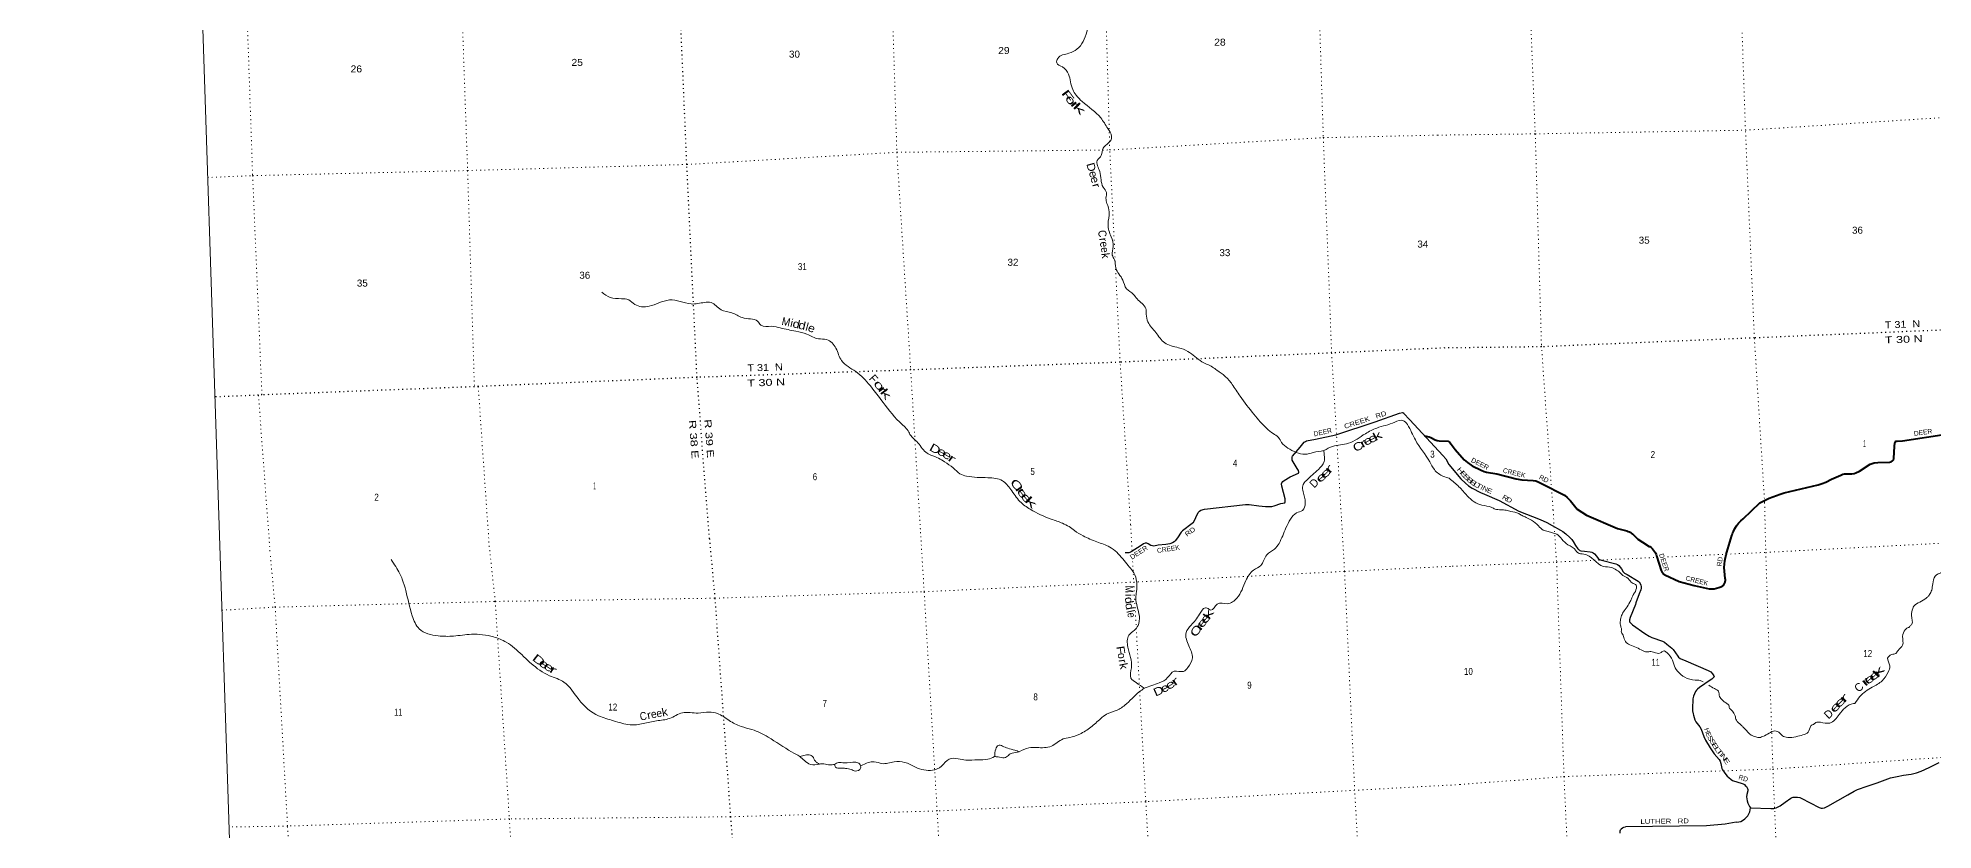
# Model space of a CAD drawing. Header units: feet. Extents: x 733631 to 986127, y 195788 to 388968.
# Drawn here: x 733631 to 780988, y 234828 to 254625 of the extents above; entities that cross this region are included whole.
import ezdxf
from ezdxf.enums import TextEntityAlignment as Align

# ---------------------------------------------------------------- set-up
doc = ezdxf.new("R2010")
doc.units = ezdxf.units.FT
doc.header["$LTSCALE"] = 70
doc.linetypes.add('DOTTED', pattern=[1.5, 0.3, -1.2])
for name, color, linetype, lineweight in [('26', 7, 'Continuous', 40), ('29', 7, 'Continuous', 25), ('39', 7, 'Continuous', 13), ('4', 7, 'Continuous', 13), ('6', 7, 'DOTTED', 25), ('7', 7, 'DOTTED', 13)]:
    doc.layers.add(name, color=color, linetype=linetype, lineweight=lineweight)
for name, color, linetype in [('27', 7, 'Continuous'), ('30', 7, 'Continuous'), ('41', 7, 'Continuous')]:
    doc.layers.add(name, color=color, linetype=linetype)

msp = doc.modelspace()

# ---------------------------------------------------------------- linework, layer by layer
at = {"layer": '26'}
for points in [[(768279.14, 244683.36), (768396.29, 244657.3), (768441.54, 244641.12), (768542.91, 244582.78), (768594.17, 244568), (768646.92, 244558.85), (768867.23, 244545.09)], [(768867.23, 244545.09), (768912.35, 244511.71), (768943.39, 244472.88), (769044.27, 244340.88), (769267.96, 244083.56), (769354.67, 244010.88), (769447.79, 243944.87), (769467.19, 243929.34), (769692.23, 243824.52), (769769.83, 243793.46), (769831.39, 243773.72), (770086.82, 243729.32), (770568.04, 243603.74), (770712.68, 243583.81), (770991.09, 243563.97), (771058, 243556.63), (771120.08, 243533.34), (771220.93, 243482.86), (771773.85, 243195.04), (771845.64, 243141.22), (771925.87, 243060.28), (772095.59, 242846.81)], [(776654.74, 243004.76), (776889.59, 243119.81), (777170.62, 243221.01), (777264.08, 243253.8), (778113.8, 243455.69), (778218.44, 243489.51), (778311.68, 243525.57), (778450.83, 243598.02), (778682.23, 243700.28), (778735.49, 243721.47), (778772.44, 243727.46), (778955.53, 243732.98), (779015.91, 243739.11), (779054.71, 243754.64), (779148.31, 243798.52), (779415.55, 243972.05), (779441.92, 243984.62), (779512.55, 244003.11), (779607.08, 244013.43), (779903.96, 244022.11), (779940.33, 244032.23), (779971.37, 244053.58), (779994.65, 244078.82), (780005.31, 244114.45), (780019.85, 244421.23), (780033.45, 244496.18), (780047.03, 244531.12), (780057.99, 244544.85), (780089.71, 244550.53), (780219.37, 244559.48), (781317.68, 244719.86)], [(772095.59, 242846.81), (772328.84, 242700.77), (773099.29, 242365.87), (773335.71, 242302.75), (773370.06, 242292.72), (773403.17, 242279.15), (773434.68, 242262.19), (773464.24, 242242.03), (773477.12, 242231.73), (773610.85, 242101.46), (773843.75, 241950.2), (773855.05, 241941.97), (773893.75, 241919.35), (773906.01, 241912.19), (773940.8, 241886.64), (773972.72, 241857.6), (774001.43, 241825.38), (774026.62, 241790.34), (774048, 241752.85), (774065.35, 241713.34), (774074.61, 241685.99), (774195.51, 241312.05), (774202.35, 241294.65), (774210.96, 241278.06), (774221.27, 241262.46), (774233.14, 241248.03), (774246.46, 241234.91), (774261.08, 241223.26), (774276.84, 241213.21), (774281.69, 241210.56), (774640.5, 241043.48), (775021.74, 240938.53), (775392.06, 240859.5), (775453.52, 240856.84), (775514.91, 240860.61), (775575.58, 240870.78), (775634.85, 240887.24), (775681.65, 240905.17), (775698.87, 240912.54), (775715.22, 240921.68), (775730.52, 240932.47), (775744.62, 240944.81), (775757.35, 240958.55), (775768.57, 240973.54), (775778.16, 240989.63), (775786.02, 241006.63), (775792.06, 241024.36), (775796.21, 241042.62), (775798.43, 241061.22), (775798.7, 241079.94), (775797, 241098.59), (775794.36, 241112.85), (775767.49, 241388.78), (775783.93, 241554.89), (775817.64, 241718.38), (775832.28, 241770.7), (775962.75, 242192.59), (775966.96, 242207.51), (775979.59, 242242.59), (775997.14, 242291.35), (776032.19, 242363.87), (776074.64, 242432.33), (776124, 242495.98), (776179.75, 242554.11), (776238.56, 242604.04), (776654.74, 243004.76)]]:
    msp.add_lwpolyline(points, dxfattribs=at)
at = {"layer": '29'}
for points in [[(762504.86, 242517.56), (762619.76, 242763.13), (762654.05, 242800.78), (762694.12, 242824.84), (762785.21, 242846.24), (763808.02, 242965.17), (763897.07, 242964.94), (764140.25, 242935.19), (764304.87, 242917.06), (764465.14, 242917.06), (764522.23, 242927.34), (764688.16, 242992.31), (764786.75, 243007.07), (764801.72, 243029.32), (764794.22, 243106.09), (764710.96, 243426.53), (764709.56, 243478.37), (764717.57, 243506.44), (764737.61, 243538.51), (764773.87, 243567.38), (764923.06, 243654.09), (765130.28, 243747), (765142.2, 243768.9), (765134.28, 243811.15), (765101.23, 243866.61), (764976.62, 244070.98), (764968.52, 244097.35), (764970, 244127.9), (764974.58, 244151.84), (764984.03, 244172.02), (765169.95, 244396.85), (765274.53, 244518.82), (765307.4, 244542.97), (765331.45, 244552.46), (765556.45, 244598.86), (766064.61, 244707.34), (767047.88, 245028.29), (767658.16, 245246.41), (767726.72, 245262.56), (767754.77, 245254.54), (767755, 245251.04), (767908.98, 245081.74), (768740.76, 244186.54), (768808.57, 244103.85), (768887.1, 243967.8)], [(768887.1, 243967.8), (769187.87, 243605.59), (769303.63, 243495.07), (769379.77, 243434.92), (769469.32, 243376.45), (769676.31, 243266.51), (769780.25, 243223.1), (770147.94, 243065.59), (770639.2, 242796.55)], [(762504.86, 242517.56), (762473.02, 242487.13), (762230.51, 242309.63), (762195.75, 242275.6), (762110.45, 242135.16), (762053.12, 242060.22), (762021.68, 242028.76), (761978.41, 242004.86), (761913.9, 241983.83), (761816.67, 241965.93), (761623.98, 241945.86), (761514.2, 241927.65), (761481.59, 241927.88), (761437.85, 241941.13), (761372.79, 241979.74), (761341.3, 241995.06), (761323.33, 241997.31), (761299.66, 241994.83), (761258.22, 241981.58), (761196.81, 241944.26), (760951.01, 241785.08), (760912.41, 241763.63), (760889.56, 241758.37), (760802.81, 241760.81)], [(770639.2, 242796.55), (771166.09, 242592.73), (771332.72, 242513.03), (771467.05, 242438.35), (771679.75, 242322.6), (771738.53, 242286.19), (771814.09, 242229.25), (771911.1, 242143.37), (771956.82, 242093.89), (771996.93, 242038.81), (772056.63, 241938), (772108.87, 241859.58), (772123.81, 241842.78), (772144.34, 241827.84), (772159.26, 241818.51), (772187.24, 241811.04), (772276.79, 241799.84), (772418.59, 241781.17), (772463.38, 241771.83), (772493.22, 241758.77), (772530.54, 241728.89), (772575.31, 241676.62), (772620.09, 241616.88), (772649.03, 241593.53), (772698.45, 241572.07), (773060.41, 241486.19), (773102.41, 241466.58), (773131.31, 241441.38), (773202.21, 241359.23), (773246.99, 241284.55), (773261.93, 241265.88), (773280.57, 241247.21), (773295.51, 241237.88), (773344, 241213.61), (773615.03, 241046.98), (773642.55, 241023.17), (773667.27, 240988.17), (773685, 240948.03), (773692.46, 240914.42), (773692.92, 240875.68), (773683.57, 240832.74), (773646.26, 240728.19), (773564.16, 240504.15), (773549.73, 240465.42)], [(773549.73, 240465.42), (773419.13, 240140.58), (773398.61, 240082.7), (773398.61, 240041.62), (773404.21, 240028.56), (773478.84, 239953.88), (773784.82, 239744.77), (773896.77, 239677.56), (773962.07, 239642.09), (774225.14, 239550.61), (774275.52, 239522.6), (774337.09, 239475.93), (774461.16, 239376.05), (774490.09, 239345.24), (774553.52, 239259.36), (774605.76, 239177.21), (774624.42, 239151.07), (774665.47, 239117.46), (774807.26, 239057.72), (775366.99, 238818.74), (775432.29, 238781.43), (775478.94, 238736.6), (775512.51, 238686.21), (775516.25, 238661.94), (775501.33, 238639.51), (775456.54, 238598.46), (775419.24, 238572.3), (775150.56, 238393.07), (775099.24, 238351.09), (775075.92, 238325.88), (775048.87, 238287.61), (775023.69, 238236.24), (775002.22, 238175.59), (774986.38, 238109.29), (774979.83, 237860.06), (774978.91, 237810.57), (774992.89, 237733.11), (775001.3, 237698.55), (775037.67, 237583.75), (775061.01, 237534.25), (775158.03, 237407.3), (775193.47, 237351.31), (775258.77, 237166.48), (775299.83, 237078.7), (775419.24, 236884.54), (775516.26, 236735.18), (775643.13, 236593.29), (775669.24, 236552.24), (775687.91, 236496.2), (775710.29, 236367.41), (775714.96, 236347.81), (775725.22, 236331.91), (775808.24, 236215.26), (775844.63, 236175.08), (775882.87, 236142.44), (775944.44, 236090.17), (775978.97, 236070.53), (776217.78, 235995.85), (776245.77, 235986.55), (776275.37, 235971.08), (776296.15, 235945.48), (776322.27, 235913.7), (776350.25, 235865.2), (776360.05, 235841.39), (776361.45, 235829.72), (776359.58, 235809.15), (776337.19, 235719.53), (776328.34, 235655.62), (776329.73, 235607.51), (776339.53, 235562.27), (776358.19, 235504.39), (776374.51, 235465.62), (776401.57, 235418.98), (776429.41, 235381.08)], [(776429.41, 235381.08), (776930.98, 235370.91), (777006.54, 235371.85), (777065.31, 235385.85), (777120.35, 235405.46), (777169.8, 235438.13), (777289.21, 235527.74), (777431.01, 235624.83), (777465.52, 235640.7), (777489.78, 235648.17), (777550.42, 235654.7), (777599.86, 235653.77), (777654.9, 235639.76), (777691.29, 235625.77), (778140.01, 235393.32), (778194.12, 235376.52), (778227.7, 235374.66), (778274.35, 235387.73), (778356.44, 235423.19), (778856.47, 235706.98), (779018.8, 235802.21), (779102.75, 235841.4), (779341.57, 235923.55), (779587.86, 236013.17), (779921.85, 236130.8), (780087.89, 236170), (780244.61, 236199.87), (780438.65, 236229.74), (780576.74, 236259.62), (780692.4, 236304.42), (780886.44, 236394.04), (781140.19, 236520.99)], [(776064.73, 235023.88), (776133.23, 235031.46), (776181.75, 235044.53), (776224.66, 235066.93), (776280.64, 235106.14), (776355.28, 235182.69), (776377.67, 235218.17), (776392.59, 235248.04), (776405.66, 235281.65), (776429.41, 235381.08)], [(773165.03, 234750.98), (773165.99, 234788.26), (773171.11, 234810.2), (773178.11, 234834), (773184.17, 234845.67), (773197.71, 234862.01), (773223.36, 234883.01), (773242.49, 234894.68), (773262.54, 234901.69), (773303.57, 234908.19)], [(776064.73, 235023.88), (775791.42, 234974.7), (775323.77, 234935.44), (773303.57, 234908.19)]]:
    msp.add_lwpolyline(points, dxfattribs=at)
at = {"layer": '39'}
for points in [[(760184.03, 261142.65), (760054.52, 261039.63), (759957.61, 260876.24), (759871.49, 260640.47), (759952.03, 260540.37), (760070.97, 260439.69), (760014.33, 260279.84), (759820.83, 260052.16), (759712.91, 259912.62), (759754.16, 259782.73), (759892.89, 259423.97), (759997.17, 259067.96), (759953.98, 258765.05), (759929.25, 258454.74), (759920.86, 258193.57), (759730.84, 257873), (759703.46, 257633.37), (759767.28, 257494.22), (759848.83, 257313.28), (759791.05, 257183.71), (759431.82, 256903.29), (759263.98, 256745.32), (759121.77, 256604.5), (759103.5, 256391.49), (759149.47, 255920.05), (759412.12, 255381.94), (759637.68, 255186.19), (759791.5, 255125.24), (759860.99, 254996.42), (759842.87, 254779.37), (759594.62, 254341.36), (759392.3, 254240.73), (759114.22, 254113), (759088.05, 254002.82), (759233.38, 253899.09), (759383.6, 253718.71), (759489.02, 253332.41), (759575.1, 253192.07), (759728.6, 253032.03), (760190.34, 252626.78), (760365.94, 252362.42), (760460.27, 252163.76), (760437.91, 252059.79), (760249.09, 251868.68), (760203.29, 251689.01), (760101.06, 251559.8), (760163.82, 251287.16), (760251.23, 250896.13), (760333.05, 250761.71), (760320.04, 250623.72), (760345.45, 250485.15), (760399.73, 250276.89), (760371.04, 249964.41), (760449.29, 249655.95), (760503, 249409.25), (760476.58, 249197.96), (760533.51, 249080.8), (760565.37, 248877.77), (760740.39, 248574.97), (760831.37, 248357.98), (761010.5, 248215.08), (761095.52, 248103.02), (761314.68, 247862.54), (761326.03, 247721.42), (761369.7, 247526.92), (761565.48, 247263.32), (761789.42, 247002.8), (762135.41, 246882.35), (762365.1, 246791.91), (762716.31, 246532.13), (762979.87, 246400.49), (763094.1, 246317.84), (763293.48, 246173.68), (763473.01, 245966.09), (763674.03, 245670.33), (764018.32, 245218.19), (764338.79, 244862.22), (764495.04, 244736.66), (764627.88, 244642.57), (764707.38, 244516.15), (764866.18, 244376.53), (765294.3, 244220.75), (765494.78, 244262.66), (765764.88, 244311.68)], [(747719.7, 248267.4), (747932.6, 248139.93), (748210.61, 248107.92), (748393.56, 248078.4), (748545.32, 247964.8), (748904.71, 247917.65), (749148.07, 248001.62), (749416.01, 248076.4), (749675.93, 248041.68), (749957.25, 247975.42), (750287.16, 248014.11), (750450.97, 248010.16), (750702.07, 247833.57), (750971.81, 247752.72), (751228.72, 247637.01), (751440.14, 247602.49), (751614.15, 247542.31), (751694.38, 247450.28), (751964.32, 247417.97), (752182.02, 247377.62), (752571.03, 247295.19), (752848.69, 247218.68), (753133.77, 247106.05), (753340.63, 247085.52), (753573, 246869.8), (753711.93, 246559.58), (754071.74, 246285.97), (754428.38, 245935.4), (754695.86, 245591.6), (755161.56, 245026.74), (755373.98, 244804.21), (755440.92, 244689.45), (755590.01, 244539.35), (755820.31, 244270.98), (755946.27, 244198.88), (756137.09, 244121.13), (756285.92, 244031.68), (756501.74, 243880.05), (756670.93, 243732.74), (756834.77, 243674.19), (757371.72, 243633.71), (757732.18, 243558.29), (757940.26, 243343.69), (758169.83, 243040.92), (758429.77, 242844.44), (758950.08, 242601.13), (759236.95, 242494.63), (759398.49, 242411.43)], [(765764.88, 244311.68), (765984.11, 244414.52), (766381.1, 244496.17), (766802.53, 244734.45), (767088.22, 244874.6), (767535.33, 245020.83), (767741.71, 245067.01), (767850.72, 244961.91), (768051.04, 244577.16), (768410.99, 244030.57), (768527.37, 243836.78), (768628.08, 243737.44), (768897.71, 243619.06)], [(764929.47, 242600.66), (765080.58, 242754.78), (765231.8, 242817.09), (765299.48, 243005.67), (765244.56, 243284.67), (765235.07, 243429.91), (765330.96, 243566.97), (765629.81, 243841.08), (765769.9, 244038.44), (765774.08, 244196.32), (765764.88, 244311.68)], [(768897.71, 243619.06), (769141.21, 243407.63), (769347.51, 243182.73), (769517.37, 243033.68), (769715.76, 242950.15), (769960, 242890.14), (770043.99, 242849.98), (770187.98, 242833.73), (770317.37, 242820.9), (770439.65, 242789.96)], [(779036.27, 237995.37), (779161.09, 238168.07), (779463.08, 238397.99), (779716.69, 238559.68), (779867.5, 238776.67), (779909.18, 238929.54), (779852.48, 239125.72), (779952.78, 239213.8), (780052.91, 239243.28), (780113.15, 239319.97), (780226.38, 239446.85), (780225.45, 239669.07), (780292.99, 239834.89), (780352.1, 239883.26), (780378.03, 239894.19), (780409.45, 239923.48), (780456.38, 239973.48), (780465, 240084.88), (780445.1, 240203.45), (780480.34, 240368.23), (780508.91, 240423.7), (780657.22, 240527.46), (780817.78, 240627.58), (780870.77, 240677.77), (780901.93, 240715.14), (780953.08, 240823.86), (780978.35, 240984.29), (781039.13, 241172.12), (781074.4, 241207.6), (781112.12, 241229.01), (781205.75, 241272.43), (781262, 241411.62), (781339.63, 241577.77), (781531.77, 241830.43), (781565.39, 241853.73), (781738.88, 241992.65), (781926.36, 242136.06), (782101.62, 242218.46), (782254.67, 242300.15), (782357.19, 242382.24), (782522.72, 242516.86), (782659.24, 242610.14), (782762.13, 242680.12), (782908.74, 242773.72), (782961.35, 242836.02), (782967.89, 242949.38), (783019.09, 243120.74), (783038.33, 243151.66), (783129.02, 243230.61)], [(761276.64, 238374.57), (761652.42, 238509.12), (761858.98, 238637.4), (762024.38, 238798.95), (762254.42, 238792.63), (762368.91, 238892.36), (762477.97, 239131.19), (762393.93, 239431.76), (762323.21, 239764.95), (762447.72, 239949.69), (762654.72, 240223.27), (762804.05, 240382.39), (762891.5, 240352.3), (762942.58, 240325.34), (763098.16, 240476.55), (763356.06, 240485.05), (763590.58, 240624.12), (763817.69, 241063.67), (764008.87, 241324.74), (764187.46, 241442.23), (764336.22, 241706.27), (764530.29, 241850.38), (764643.74, 241992.47), (764817.64, 242382.25), (764929.47, 242600.66)], [(770439.65, 242789.96), (770634.16, 242736.03), (770715.93, 242689.29), (770817.18, 242642.54), (770953.47, 242572.43), (771124.67, 242431.79), (771247.28, 242324.6), (771367.68, 242288.06), (771479.8, 242257.31), (771581.89, 242224.22), (771713.28, 242095.09), (771865.05, 241960.55), (772059.41, 241816.72), (772082.77, 241781.66), (772117.82, 241754.39), (772180.12, 241731.02), (772258.43, 241726.69), (772755.3, 241415.33), (772946.03, 241391.15), (773075.39, 241326.61), (773147.58, 241280.43), (773208.35, 241211.67), (773338.03, 241137.04), (773445.72, 241025.95), (773496.34, 240990.89), (773566.15, 240952.42), (773574.22, 240874.02), (773504.96, 240720.62), (773497.68, 240710.69)], [(761276.68, 238374.58), (761075.62, 238512.79), (760943.71, 238628.53), (760955.48, 238887.12), (760866.23, 239399.43), (760893.14, 239698.75), (761031.27, 239821.28), (761121.14, 239938.55), (761153.61, 240175.46), (761065.7, 240633.33), (761084.19, 240783.12), (761078.61, 241091.71), (760986.53, 241309.34), (760874.43, 241439.71), (760739.22, 241607.83), (760413.4, 241900.31), (760095.6, 242031.55), (759747.06, 242182.21), (759534.15, 242312.06), (759398.49, 242411.43)], [(742456.19, 241588.38), (742674.67, 241232.67), (742736.54, 241094.99), (742824.11, 240814.69), (742984.81, 240185.11), (743160.27, 239856.57), (743632.38, 239682.79), (744015.68, 239676.28), (744466.24, 239721.9), (745016.38, 239655.01), (745332.17, 239523.71), (745729.21, 239204.77), (745954.24, 238992.49), (746417.49, 238687.33), (746776.39, 238524.82), (747148.11, 238088.21), (747642.05, 237682.92), (748016.09, 237561.16), (748427.96, 237458.51), (749088.94, 237557.85), (749414.12, 237618.48), (749735.29, 237759.73), (750128.66, 237753.47), (750404.3, 237778.56), (750608.83, 237743.34), (750905.57, 237567.17), (751201.6, 237419.23), (751473.73, 237341.31), (751875.61, 237153.66), (752465.49, 236783.07), (752669.89, 236671.16)], [(773497.68, 240710.69), (773481.59, 240685.03), (773455.61, 240611.46), (773407.93, 240521.03), (773319.63, 240372.72), (773228.61, 240246.56), (773187.87, 240128.06), (773169.54, 240004.23), (773188.93, 239901.81), (773201.31, 239829.47), (773196.27, 239796.98), (773239.82, 239697.36), (773257.75, 239641.36), (773322.26, 239518.17), (773447.9, 239443.4), (773619.91, 239372.15), (773761.69, 239297.91), (773843.03, 239282.33), (773931.73, 239289.22), (774004.99, 239273.39), (774175.29, 239256.63), (774240.52, 239303.18), (774374.35, 239224.63), (774491.88, 239022.32), (774505.58, 238972.25), (774601.96, 238799.57), (774780.54, 238647.71), (775045.56, 238575.4), (775167.14, 238565.16), (775244.85, 238530.63)], [(758151.95, 236784.68), (758393.51, 236883.57), (758592.96, 236890.6), (758955.06, 236925.93), (759247.08, 237104.79), (759413.55, 237141.26), (759663.52, 237226.23), (759941.52, 237400.7), (760184.33, 237612.63), (760336.77, 237727.44), (760552.58, 237807.52), (760791.08, 237948.71), (761149.9, 238280.59), (761276.64, 238374.57)], [(775386.03, 238450.27), (775523.03, 238366.46), (775624.25, 238296.98), (775650.59, 238166.49), (775730.42, 238070.06), (775767.9, 238034.89), (775846.21, 237986.89), (775888.44, 237929.66), (775902.45, 237869.5), (775929.4, 237848.14), (776009.3, 237749.68), (776039.66, 237683.98), (776071.42, 237573.88), (776194.54, 237450.54), (776221.67, 237423.13), (776284.28, 237360.48), (776440.78, 237203.87), (776559.54, 237155.15), (776612.54, 237140.69), (776730.96, 237166.72), (776892.02, 237250.69), (777035.81, 237305.81), (777158.72, 237253.19), (777225.55, 237184.62), (777354.15, 237144.3), (777561.79, 237161.06), (777734.09, 237209.02), (777865.5, 237271.84), (777935.25, 237431.67), (777943.01, 237442.02), (778000.74, 237470.14), (778053.92, 237514.27), (778170.89, 237522.07), (778405.92, 237503.35), (778641.79, 237714.98), (778789.97, 237887.44), (779000.93, 237991.19), (779037.26, 237994.75)], [(757537.64, 236666.27), (757622.76, 236656.37), (757778.53, 236636.07), (757883.99, 236693.2), (757927.28, 236736.66), (757973.39, 236747.91), (758151.95, 236784.68)], [(757539.03, 236666.11), (757565.44, 236854.7), (757627.74, 236945.05), (757735.05, 236927.57), (757867.48, 236872.38), (758042.08, 236824.3), (758151.95, 236784.68)], [(752669.89, 236671.16), (752785.43, 236565.1), (752939.01, 236470.09), (753157.81, 236478.52)], [(752671.24, 236669.92), (752800.19, 236702.69), (752935.31, 236702.05), (753009.35, 236643.37), (753037.14, 236579.5), (753086.84, 236526.26), (753159.12, 236477.64)], [(753159.12, 236477.64), (753271.47, 236480.46), (753423.31, 236456.02), (753537.88, 236471.01)], [(753537.88, 236471.01), (753633.62, 236513.77), (753778.97, 236507.33), (754070.93, 236524.76), (754160.59, 236486.65), (754187.56, 236374.33), (754060.22, 236304.54), (753950.36, 236344.15), (753812.62, 236368.94), (753693.43, 236378.06), (753563.76, 236403.05), (753538.43, 236471.26)], [(754196.67, 236436.07), (754379.71, 236514.35), (754530.4, 236536.3), (754721.08, 236490.64), (755028.57, 236532.67), (755288.98, 236521.05), (755560.14, 236400.74), (755985.48, 236324.66), (756210.86, 236425.16), (756402.07, 236603.5), (756629.79, 236609.22), (756818.1, 236577.63), (757122.4, 236585.28), (757366.1, 236597.46), (757537.82, 236666.34)]]:
    msp.add_spline(points, degree=3, dxfattribs=at)
at = {"layer": '4'}
msp.add_line((739699.88, 195787.95), (733631.22, 379550.22), dxfattribs=at)
msp.add_line((739699.88, 195787.95), (733631.22, 379550.22), dxfattribs=at)
at = {"layer": '6'}
for points in [[(750410.99, 242108.28), (750100.84, 246140.72), (749846.67, 251461.39), (749619.4, 256764.88), (749612.11, 256851.55), (749456.02, 262088.97), (749448.65, 262177.66), (749142.87, 267419.56), (749154.64, 267644.45), (748889.08, 272730.13), (748890, 272974.84), (748768.71, 278254), (748526.08, 283643.86), (748327.2, 288020.51)], [(799530.29, 247825.53), (797679.19, 247790.32), (792416.92, 247632.87), (787107.31, 247506.47), (781804.7, 247345.88), (776521.88, 247127.18), (771202.74, 246905.45), (768787.06, 246875.85)], [(768787.06, 246875.85), (765959.08, 246751.11), (760674.03, 246520.05), (755440.09, 246327.31), (750100.84, 246140.72), (744633.83, 245912.92), (744539.08, 245907.34), (739228.76, 245703.64), (739142.15, 245696.34), (738053.1, 245653.88)], [(750410.99, 242108.28), (750545.93, 240623.28), (750936.64, 235160.62), (751347.71, 229690.41), (751752.13, 224244.24), (752079.23, 218826.4), (752088.25, 218664.02)]]:
    msp.add_lwpolyline(points, dxfattribs=at)
at = {"layer": '7'}
for p, q in [((744633.83, 245912.92), (744909.09, 241924.24)), ((739142.15, 245696.34), (739435.05, 241742.48)), ((760936.39, 242464.12), (760973.52, 241772.95))]:
    msp.add_line(p, q, dxfattribs=at)
for points in [[(776777.84, 243009.04), (776521.88, 247127.18), (776299.08, 252317.75), (776110.36, 257814.72), (775925.62, 263018.48), (775636.63, 268263.86), (775513.88, 273566.43), (775203.48, 279003.4), (775021.76, 284170.83), (774859.08, 288926.4)], [(753692.59, 288201.16), (753866.12, 283593.9), (754056.86, 278402.28), (754251.09, 273117.77), (754421.13, 267777.75), (754733.34, 262355.22), (754932.84, 256992.96), (755094.61, 251765.88), (755439.1, 246353.56), (755685.13, 242285.97)], [(737777.49, 287669.08), (737874.73, 283247.44), (738002.55, 277901.79), (738321.53, 272415.72), (738503.27, 267140.85), (738658.2, 261826.56), (738814.58, 256473.9), (738996.92, 251182.88), (739228.76, 245703.64)], [(743120.11, 287846.42), (743229.36, 283454.83), (743380.51, 278079.73), (743652.13, 272563.57), (743822.44, 267270.07), (744016.62, 261932.99), (744180.51, 256649.36), (744368.71, 251310.03), (744539.08, 245907.34)], [(760936.39, 242464.12), (760674.03, 246520.05), (760414.41, 251824.34), (760267.98, 257181.42), (760002.27, 262540.08), (759748.42, 267959.85), (759553.63, 273313.09), (759532.72, 273906.97)], [(770168.19, 272174.89), (770364.36, 268176.94), (770673.4, 262863.33), (770830.72, 257553.62), (771047.12, 252227.34), (771202.08, 246929.7), (771491.5, 242825.94)], [(765317.95, 264450.54), (765431.35, 262701.74), (765580.36, 257437.78), (765751.13, 252132.17), (765959.08, 246751.11), (766202.56, 242644.02)], [(768604.06, 252195.17), (771047.12, 252227.34), (776299.08, 252317.75), (781647.28, 252659.63), (786890.75, 252838.82), (792246.58, 253049.43), (796227.38, 253124.28)], [(737872.08, 251135.38), (738996.92, 251182.88), (744368.71, 251310.03), (749846.67, 251461.39), (755094.61, 251765.88), (760414.41, 251824.34), (765751.13, 252132.17), (768604.06, 252195.17)], [(776777.84, 243009.04), (776806.52, 241767.63), (776984.95, 236352.56), (777214.23, 230991.65), (777437.77, 225620.45), (777631.33, 220302.84), (777770.82, 214969.36), (777979.53, 209876.5), (778253.65, 204632.2), (778455.84, 199361.33), (778499.58, 198035.32), (778566.53, 197105.26)], [(767995.82, 197567.04), (767839.78, 198874.15), (767624.98, 204153.56), (767441.68, 209464.03), (767510.19, 214048.34), (767289.21, 219497.1), (767100.32, 224952.72), (766839.67, 230374.24), (766534, 235822.89), (766282.24, 241293.07), (766202.56, 242644.02)], [(771491.5, 242825.94), (771579.57, 241527.1), (771764.43, 236164.76), (772023.83, 230681.57), (772240.87, 225324.31), (772479.68, 219917.23), (772662.16, 214502.29), (772735.3, 209671.78), (772910.47, 204488.95), (773129.59, 199129.73), (773232.96, 197706.63), (773158.66, 197709.42), (773193.09, 196919.12)], [(774351.84, 241654.67), (776806.52, 241767.63), (782054.65, 242041.18), (787338.52, 242206.76), (792693.81, 242415.05), (798011.14, 242480.69), (799719.14, 242547.58)], [(757397.17, 197256.14), (757341.33, 198489.31), (757032.21, 203586.76), (757016.84, 208465.59), (757224.04, 213477.14), (756968.4, 218941.17), (756718.85, 224403.33), (756414.85, 229866.15), (756101.31, 235306.53), (755776.75, 240784.97), (755685.13, 242285.97)], [(740590.13, 196661.7), (741537.58, 197856.16), (741300.01, 202995.77), (741166.7, 208160.19), (740934.35, 213251.5), (740721.73, 218688.36), (740483.25, 224110.44), (740147.74, 229542.2), (739869.81, 234928.99), (739559.55, 240399.72), (739435.05, 241742.48)], [(744909.09, 241924.24), (745059.05, 240541.93), (745412.79, 235106.59), (745734.09, 229678.52), (746128.64, 224224.03), (746367.36, 218791.86), (746667.54, 213320.88), (746780.93, 208228.6), (746899, 203110.21), (747114.33, 198054.79), (745966.08, 196850.61)], [(760986, 241540.82), (761013.69, 241025.51), (761314.27, 235538.39), (761623.68, 230101.94), (761905.62, 224634.54), (762196.16, 219145.16), (762383.14, 213685.45), (762151.1, 209272.59), (762289.32, 203991.26), (762521.48, 198661.83), (762690.02, 197300.95)], [(768974.7, 241421.36), (771579.57, 241527.1), (774118.5, 241643.93)], [(738229.18, 240322.32), (739559.55, 240399.72), (745059.05, 240541.93), (750545.93, 240623.28), (755776.75, 240784.97), (761013.69, 241025.51), (766282.24, 241293.07), (768974.7, 241421.36)], [(769162.37, 235966.11), (771764.43, 236164.76), (776984.95, 236352.56), (782258.56, 236715.82), (787606.34, 236905.68), (792964.1, 237035.25), (798289.94, 237151.67), (799911.02, 237184.5)], [(769162.37, 235966.11), (766534, 235822.89), (761314.27, 235538.39), (756101.31, 235306.53), (750936.64, 235160.62), (745412.79, 235106.59), (739869.81, 234928.99), (738408.08, 234905.22)]]:
    msp.add_lwpolyline(points, dxfattribs=at)

# ---------------------------------------------------------------- texts
at = {"layer": '27'}
for s, rotation, width, p in [('DEER', 8.308, 0.95, (780517.33, 244676.23)), ('DEER', 333.525, 1.05, (769431.1, 244033.82)), ('RD', 333.41, 1.05, (771127.7, 243609)), ('RD', 81.058, 0.9, (775697.4, 241412.06))]:
    msp.add_text(s, height=120, rotation=rotation, dxfattribs=dict(at, width=width)).set_placement(p)
for s, rotation, p in [('CREEK', 346.374, (770229.56, 243764.38)), ('DEER', 288.145, (774138, 241717.77)), ('CREEK', 346.109, (774796.09, 241072.12))]:
    msp.add_text(s, height=120, rotation=rotation, dxfattribs=at).set_placement(p)
at = {"layer": '30'}
for s, rotation, p in [('DEER', 12.05, (765749.62, 244713.59)), ('I', 331.026, (769684.22, 243339.56)), ('CREEK', 8.946, (761887.58, 241795.4))]:
    msp.add_text(s, height=120, rotation=rotation, dxfattribs=at).set_placement(p, align=Align.CENTER)
for s, rotation, width, p in [('CREEK   RD', 18.077, 1.2, (766816.35, 245024.75)), ('H', 309.705, 1.45, (769133.87, 243772.95)), ('E', 309.705, 1.65, (769211.87, 243684.88)), ('S', 316.327, 1.75, (769294.07, 243600.98)), ('S', 316.327, 1.75, (769370.07, 243528.73)), ('E', 321.692, 1.6, (769455.96, 243463.93)), ('L', 326.858, 1.65, (769541.55, 243410.54)), ('T', 331.026, 1.5, (769612.24, 243376.66)), ('N', 334.332, 1.15, (769771.39, 243302.06)), ('E', 336.811, 1.2, (769886.98, 243251.6)), ('R', 331.293, 1.2, (770268.66, 243079.29)), ('D', 331.293, 1.2, (770368.99, 243024.35)), ('RD', 36.201, 1.2, (762457.38, 242237.71)), ('DEER', 32.927, 1.1, (761172.86, 241716.38)), ('H', 289.458, 0.95, (775285.48, 237301.03)), ('E', 289.458, 1.1, (775322.64, 237195.84)), ('S', 295.068, 1.2, (775368.43, 237097.25)), ('S', 301.592, 1.4, (775430.43, 236999.96)), ('E', 301.592, 1.4, (775490.35, 236902.53)), ('L', 303.007, 1.6, (775548.7, 236813.75)), ('T', 308.801, 1.8, (775608.71, 236739.91)), ('I', 308.801, 1.2, (775657.9, 236682.77)), ('N', 308.801, 1.45, (775715.15, 236613.01)), ('E', 303.426, 1.45, (775778.91, 236517.3))]:
    msp.add_text(s, height=120, rotation=rotation, dxfattribs=dict(at, width=width)).set_placement(p, align=Align.CENTER)
msp.add_text('RD', height=120, rotation=342.635, dxfattribs=at).set_placement((776114.85, 236101.38))
at = {"layer": '30', "width": 1.2}
msp.add_text('LUTHER   RD', height=120, rotation=0.773, dxfattribs=at).set_placement((773677.41, 234983.24))
at = {"layer": '41'}
for s, rotation, width, p in [('F', 306.073, 2, (759285.9, 253117.03)), ('o', 305.148, 1.65, (759356.33, 253016.42)), ('r', 312.475, 2.15, (759478.44, 252892.02)), ('k', 315.143, 2.3, (759582.65, 252787.2)), ('D', 286.084, 1.15, (759857.28, 251367.37)), ('e', 285.579, 1.1, (759910.48, 251193.9)), ('e', 285.622, 1.1, (759949.16, 251054.23)), ('r', 285.622, 1.2, (759985.97, 250910.82)), ('C', 279.05, 0.9, (760132.4, 249718.41)), ('r', 279.05, 1.05, (760156.16, 249569.12)), ('e', 279.419, 0.95, (760176.15, 249451.61)), ('e', 277.789, 0.9, (760195.19, 249314.37)), ('M', 348.276, 0.95, (752307.16, 247433.58)), ('d', 346.692, 1.2, (752561.3, 247378.83)), ('d', 346.692, 1.2, (752705.5, 247344.28)), ('e', 342.626, 1.15, (752934.53, 247277.73)), ('o', 307.978, 1.75, (754575.5, 245882.26)), ('r', 307.788, 1.95, (754665.22, 245768.89)), ('k', 307.788, 1.95, (754739.48, 245667.88)), ('D', 331.121, 1.4, (756004.18, 244265.68)), ('C', 27.916, 1.3, (766663, 244328.65)), ('r', 30.596, 1.7, (766794.18, 244409.88)), ('e', 30.417, 1.5, (766905.96, 244475.68)), ('e', 28.163, 1.45, (767022.95, 244533.56)), ('k', 28.101, 1.6, (767148.05, 244595.79)), ('e', 332.01, 1.4, (756172.56, 244192.06)), ('e', 329.37, 1.5, (756300.53, 244118.13)), ('r', 325.564, 1.8, (756417.78, 244031.9)), ('r', 47.33, 2.15, (765964.69, 243789.44)), ('C', 311.051, 1.65, (758011.03, 243387.21)), ('r', 306.256, 1.9, (758091.6, 243283.62)), ('e', 40.91, 1.85, (765763.83, 243578.79)), ('e', 43.163, 1.95, (765871.54, 243683.91)), ('e', 306.256, 1.7, (758153.81, 243187.78)), ('e', 310.137, 1.85, (758257.72, 243063.96)), ('k', 315.747, 2.25, (758374.38, 242952.51)), ('d', 280.168, 1.15, (760800.42, 240555.46)), ('M', 271.081, 0.8, (760805.54, 240844.25)), ('d', 280.117, 1.15, (760813.84, 240402.37)), ('e', 276.606, 0.85, (760862.08, 240190.73)), ('e', 53.174, 1.7, (762802.98, 239956.99)), ('e', 52.601, 1.75, (762882.97, 240060.81)), ('k', 56.86, 1.8, (762960.69, 240166.82)), ('C', 54.137, 1.5, (762644.86, 239747.42)), ('r', 53.174, 1.9, (762732.42, 239861.93)), ('D', 322.087, 1.65, (746088.36, 238995.08)), ('F', 278.817, 1.25, (760592.11, 239314.04)), ('o', 280.397, 0.95, (760619.6, 239168.77)), ('e', 326.871, 1.6, (746222.49, 238897.92)), ('e', 326.871, 1.6, (746345.36, 238820.78)), ('r', 329.154, 1.7, (746460.12, 238749.51)), ('r', 279.274, 1.05, (760643.22, 239036.44)), ('k', 281.862, 1.15, (760664.15, 238905.55)), ('e', 39.818, 1.85, (779459.85, 238532.76)), ('e', 43.522, 2, (779584.15, 238629.04)), ('k', 48.28, 2.15, (779696.61, 238721.18)), ('D', 24.7, 1.3, (761673.56, 238214.63)), ('e', 24.513, 1.3, (761827.26, 238291.68)), ('e', 32.717, 1.55, (761976.07, 238382.12)), ('r', 36.767, 1.9, (762104.38, 238470.22)), ('r', 46.107, 2.2, (778833.98, 238062.94)), ('r', 40.341, 2.05, (779358.69, 238464.22)), ('C', 10.368, 0.9, (748775.15, 237579.12)), ('r', 10.368, 1.1, (748919, 237608.73)), ('e', 10.368, 0.95, (749036.15, 237630.4)), ('e', 10.127, 0.95, (749171.1, 237653.79)), ('k', 10.997, 1.1, (749311.84, 237681.11)), ('e', 48.674, 1.9, (778615.57, 237842.67)), ('e', 44.751, 2.05, (778728.65, 237960.01))]:
    msp.add_text(s, height=200, rotation=rotation, dxfattribs=dict(at, width=width)).set_placement(p, align=Align.CENTER)
for s, rotation, p in [('k', 276.775, (760212.85, 249172.07)), ('i', 347.38, (752446.77, 247402.28)), ('l', 344.562, (752826.8, 247310.73)), ('F', 311.721, (754439.62, 246042.99)), ('D', 43.972, (765589.43, 243429.27)), ('i', 270.381, (760800.65, 240701.06)), ('l', 282.708, (760836.46, 240272.12)), ('C', 41.886, (779198.94, 238324.24)), ('D', 44.146, (778444.99, 237657.71))]:
    msp.add_text(s, height=200, rotation=rotation, dxfattribs=at).set_placement(p, align=Align.CENTER)
at = {"layer": '6'}
for s, rotation, width, p in [('T 31  N', 2.371, 1.15, (780227.27, 247380.66)), ('T 30 N', 2.371, 1.35, (780257.77, 247004.8)), ('T 31  N', 2.001, 1.15, (751804.76, 246303.82)), ('T 30 N', 2.001, 1.35, (751832.31, 245926.57)), ('R 38 E', 274.398, 1.35, (749933.33, 244587.12)), ('R 39 E', 274.398, 1.35, (750319.2, 244605.59))]:
    msp.add_text(s, height=175, rotation=rotation, dxfattribs=dict(at, width=width)).set_placement(p, align=Align.CENTER)
at = {"layer": '7'}
for s, width, p in [('30', 1.05, (752536.53, 254131.86)), ('29', 1.1, (757769.56, 254222.87)), ('28', 1.1, (763167.61, 254431.14)), ('26', 1.1, (741587.86, 253762.37)), ('25', 1.1, (747106.77, 253925.34)), ('35', 1.05, (773769.06, 249482.2)), ('36', 1.05, (779098.36, 249731.93)), ('32', 1.05, (757996, 248930.4)), ('33', 1.05, (763291.6, 249171.1)), ('34', 1.05, (768237.87, 249385.54)), ('36', 1.05, (747296.38, 248606.21)), ('31', 0.85, (752732.46, 248822.35)), ('35', 1.05, (741738.3, 248410.9)), ('1', 0.4, (779272.49, 244398.42)), ('4', 0.85, (763547.61, 243911.37)), ('3', 0.85, (768477.27, 244135.08)), ('2', 0.85, (773985.96, 244128.31)), ('1', 0.4, (747538.45, 243339.72)), ('6', 0.85, (753047.5, 243571.9)), ('5', 0.85, (758487.65, 243703.92)), ('2', 0.85, (742093.19, 243059.39)), ('8', 0.85, (758561.69, 238069.11)), ('9', 0.85, (763904.43, 238361.17)), ('11', 0.65, (742635.99, 237688.37)), ('12', 0.85, (747997.56, 237815.13)), ('7', 0.85, (753292.53, 237906.16))]:
    msp.add_text(s, height=175, dxfattribs=dict(at, width=width)).set_placement(p, align=Align.CENTER)
for s, width, p in [('12', 0.85, (779244.82, 239155.46)), ('10', 0.85, (769266.73, 238706.51)), ('11', 0.65, (773954.66, 238933.1))]:
    msp.add_text(s, height=175, dxfattribs=dict(at, width=width)).set_placement(p)

doc.saveas('drawing.dxf')
